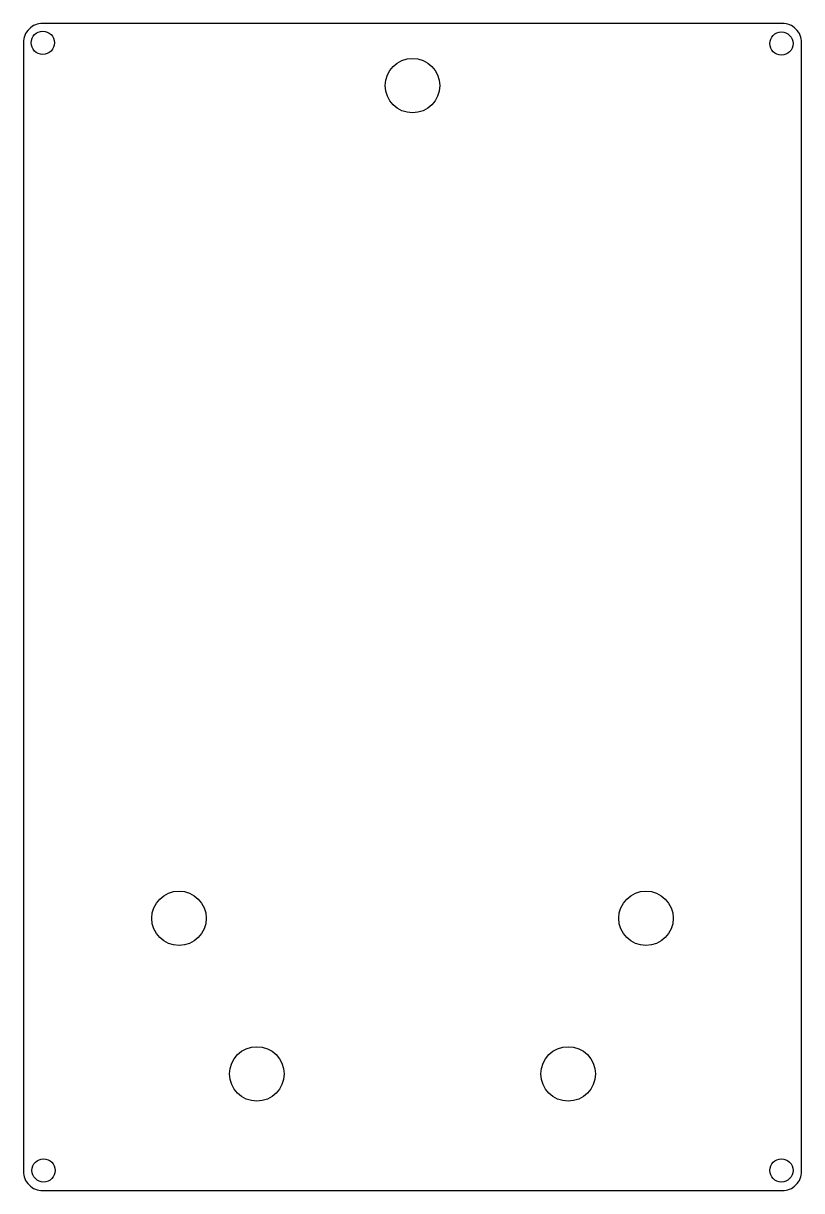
# Model space of a CAD drawing. Header units: inches. Extents: x -4.73 to 0.27, y -1.23 to 6.27.
import ezdxf

# ---------------------------------------------------------------- set-up
doc = ezdxf.new("R2010")
doc.units = ezdxf.units.IN
doc.layers.get('0').update_dxf_attribs({"linetype": 'CONTINUOUS'})

msp = doc.modelspace()

# ---------------------------------------------------------------- linework, layer by layer
msp.add_lwpolyline([(0.1404, 6.2745), (-4.6096, 6.2745, 0.414214), (-4.7346, 6.1495), (-4.7346, -1.1005, 0.414214), (-4.6096, -1.2255), (0.1404, -1.2255, 0.414214), (0.2654, -1.1005), (0.2654, 6.1495, 0.414214)], format="xyb", close=True)
for centre, radius in [((-4.6096, 6.1495), 0.0747), ((0.1354, 6.1445), 0.0747), ((-2.2346, 5.8745), 0.175), ((-3.7346, 0.5245), 0.175), ((-0.7346, 0.5245), 0.175), ((-3.2346, -0.4755), 0.175), ((-1.2346, -0.4755), 0.175), ((-4.6046, -1.0955), 0.0747), ((0.1354, -1.0955), 0.0747)]:
    msp.add_circle(centre, radius)

doc.saveas('drawing.dxf')
